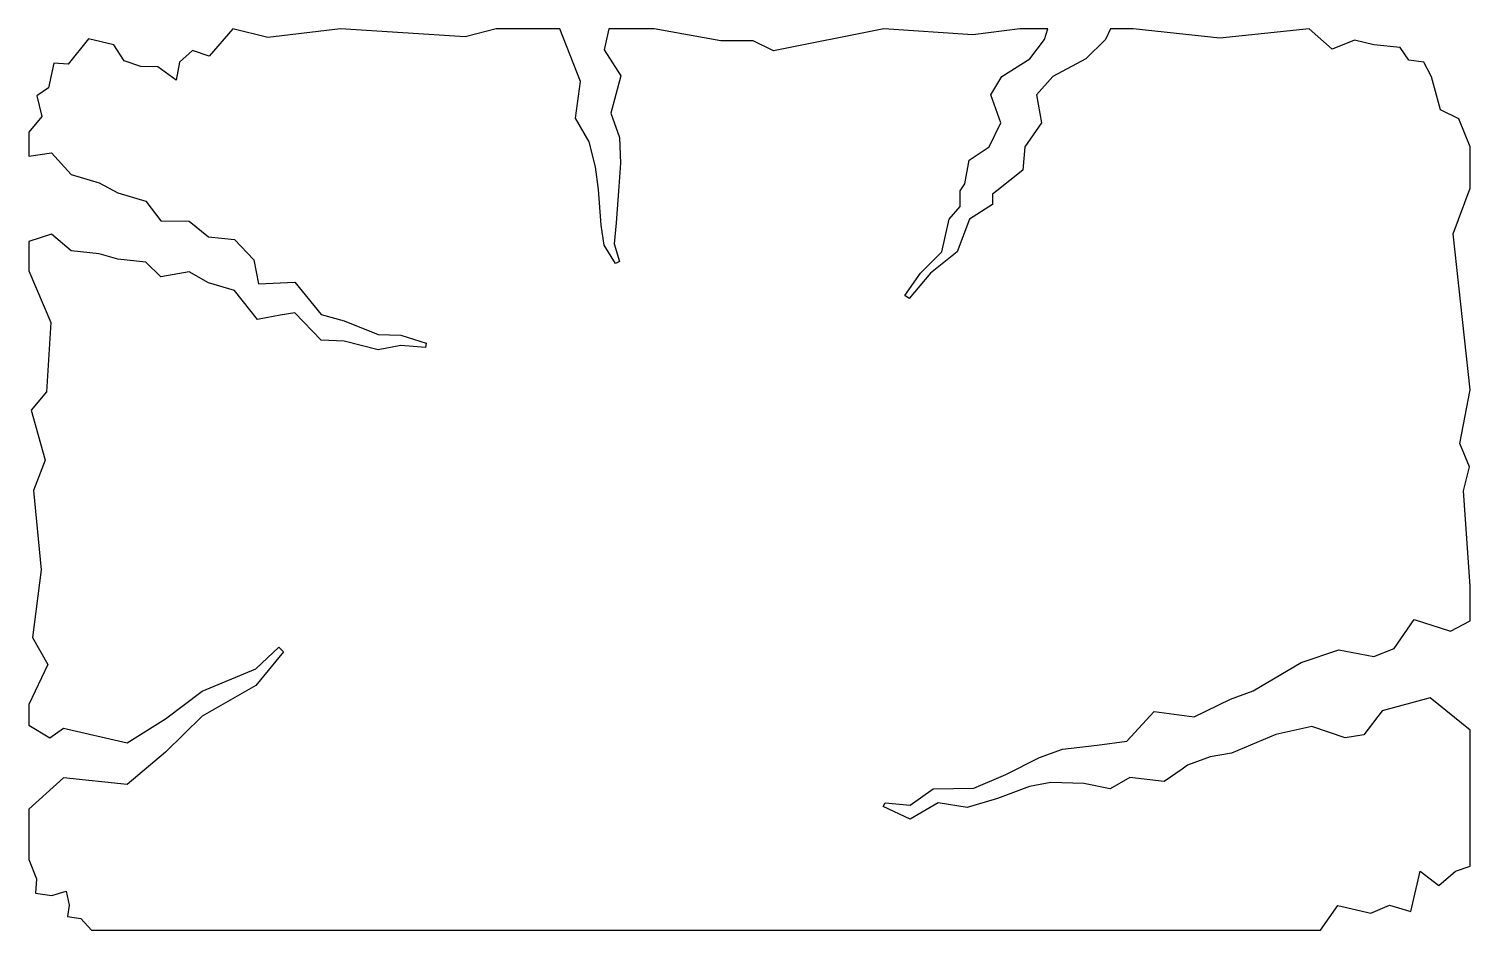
# Model space of a CAD drawing. Extents: x 0 to 160, y 0 to 100.
import ezdxf

# ---------------------------------------------------------------- set-up
doc = ezdxf.new("R2010")
doc.units = 0
doc.layers.add('Ebene_1', color=7, linetype='CONTINUOUS')

msp = doc.modelspace()

# ---------------------------------------------------------------- linework, layer by layer
at = {"layer": 'Ebene_1', "color": 7}
msp.add_lwpolyline([(22.656602, 99.999825), (20.009115, 96.975859), (18.177425, 97.58054), (16.734344, 96.291247), (16.34133, 94.289233), (14.335455, 95.777515), (12.419432, 95.827124), (10.586641, 96.438974), (9.442871, 98.23759), (6.63553, 98.873693), (4.356806, 96.084542), (2.791906, 96.185967), (2.177852, 93.458555), (0.906749, 92.574403), (1.437019, 90.259851), (0, 88.55329), (0, 85.862806), (2.521811, 86.232672), (4.715095, 83.846461), (7.805208, 82.92483), (9.898724, 81.796492), (12.988287, 80.874858), (14.65902, 78.700316), (17.804254, 78.668897), (19.94793, 76.912173), (22.839053, 76.631055), (24.972809, 74.358392), (25.505833, 71.721929), (29.524195, 71.891705), (32.447289, 68.29778), (35.013748, 67.587816), (38.782958, 66.086857), (41.299257, 66.005828), (44.093367, 65.137665), (44.021708, 64.64543), (41.299257, 64.876939), (38.782958, 64.393524), (35.013748, 65.330039), (32.447289, 65.475558), (29.524195, 68.505039), (27.89866, 68.215098), (26.330453, 67.935082), (25.382361, 67.765859), (22.826376, 70.951332), (19.94793, 71.832173), (17.804254, 73.024452), (14.65902, 72.491427), (12.988287, 74.101525), (9.898724, 74.458714), (7.805208, 75.022608), (4.715095, 75.379794), (2.521811, 77.201561), (0, 76.407811), (0, 73.144066), (2.430859, 67.436232), (1.979414, 59.713706), (0.257968, 57.70232), (1.797513, 52.162608), (0.526412, 48.783107), (1.353786, 39.987364), (0.397428, 32.473197), (2.113912, 29.49002), (0, 25.050532), (0, 22.732672), (2.341011, 21.349123), (3.843624, 22.421234), (10.927292, 20.773102), (15.189841, 23.438228), (19.235208, 26.51456), (25.214241, 28.985658), (27.760857, 31.382893), (28.257503, 30.86365), (25.214241, 27.139637), (19.235208, 23.745805), (15.189841, 19.747289), (10.927292, 16.159429), (3.843624, 16.884277), (0, 13.418235), (0, 7.828361), (0.860448, 5.701775), (0.723194, 4.107109), (2.560396, 3.839218), (4.162778, 4.307749), (4.486343, 2.7875), (4.280738, 1.532382), (5.768467, 1.309691), (6.939249, 0.000002), (143.397554, 0.000002), (145.303658, 2.742299), (148.963177, 1.871378), (151.055589, 2.757734), (153.3966, 2.086353), (154.465407, 6.535761), (156.512068, 4.967554), (158.387855, 6.529699), (160.00016, 7.088081), (160.00016, 22.191378), (155.543033, 25.763253), (150.216088, 24.336157), (148.198089, 21.668827), (146.117251, 21.328176), (142.418046, 22.58715), (138.434411, 21.715679), (133.488357, 19.643663), (131.135772, 19.226944), (128.627742, 18.3009), (128.013689, 17.851661), (126.015533, 16.502286), (122.235299, 16.93554), (120.031538, 15.676566), (117.103483, 16.271327), (113.435697, 16.366687), (111.08311, 15.950519), (107.522812, 14.611067), (104.158745, 13.618878), (100.958941, 14.138122), (97.821973, 12.330689), (94.836039, 13.735735), (95.047706, 14.117729), (97.826934, 13.871335), (100.385124, 15.682628), (104.908948, 15.748776), (108.460427, 17.272886), (112.208141, 19.144262), (114.748691, 20.093454), (118.603892, 20.530015), (121.895198, 20.966026), (124.936253, 24.242451), (129.366922, 23.667533), (133.386384, 25.615527), (135.926934, 26.564169), (141.247817, 29.701137), (145.418861, 31.105082), (149.306032, 30.37858), (151.574283, 31.251705), (153.779694, 34.450957), (157.817899, 33.180957), (160.00016, 34.30213), (160.00016, 38.15733), (159.259877, 48.727433), (159.935666, 51.393663), (158.868514, 53.998153), (160.00016, 59.931435), (158.097364, 77.266605), (160.00016, 82.33999), (160.00016, 86.901847), (158.736222, 90.030545), (156.690661, 91.012261), (155.725484, 94.671777), (154.854566, 96.292351), (153.197611, 96.514491), (152.23133, 97.938832), (149.308236, 98.216643), (147.154638, 98.756283), (144.69677, 97.742047), (142.139681, 99.999825), (132.216706, 98.953619), (122.575399, 99.999825), (120.080047, 99.999825), (119.522768, 98.832901), (117.341057, 96.671036), (113.65453, 94.725797), (111.857567, 92.667559), (112.402168, 89.583511), (110.567724, 86.894681), (110.327945, 84.321057), (107.443987, 82.03572), (106.97821, 81.648765), (106.963873, 80.502237), (104.434346, 78.866782), (103.050794, 75.266245), (100.097384, 72.897672), (97.716684, 70.068835), (97.252011, 70.422716), (98.968495, 72.897672), (101.357461, 75.266245), (102.176569, 78.866782), (103.393102, 80.302698), (103.385369, 82.040128), (103.891935, 82.817343), (104.38307, 85.417976), (106.616593, 86.894681), (107.886593, 89.583511), (106.777547, 92.667559), (108.010065, 94.725797), (111.132149, 96.671036), (112.749965, 98.832901), (113.129221, 99.999825), (110.018714, 99.999825), (104.78713, 99.327343), (94.920926, 99.999825), (82.680641, 97.577235), (80.421209, 98.654308), (76.833899, 98.654308), (69.434385, 99.999825), (64.386356, 99.999825), (63.859396, 97.672042), (65.701006, 94.802415), (64.59196, 90.64901), (65.555484, 87.937029), (65.68061, 85.103233), (65.486582, 82.508663), (65.215383, 78.477073), (64.980566, 76.161417), (65.5858, 74.177595), (65.110103, 73.962068), (63.863254, 75.999913), (63.539689, 78.233986), (63.251955, 82.185098), (62.887603, 84.698639), (62.203544, 87.451409), (60.681639, 90.082358), (61.232302, 94.154737), (58.930427, 99.999825), (51.870463, 99.999825), (48.431983, 99.102999), (34.605299, 99.999825), (26.5333, 99.028032), (22.656602, 99.999825), (22.656602, 99.999825)], close=True, dxfattribs=at)

doc.saveas('drawing.dxf')
